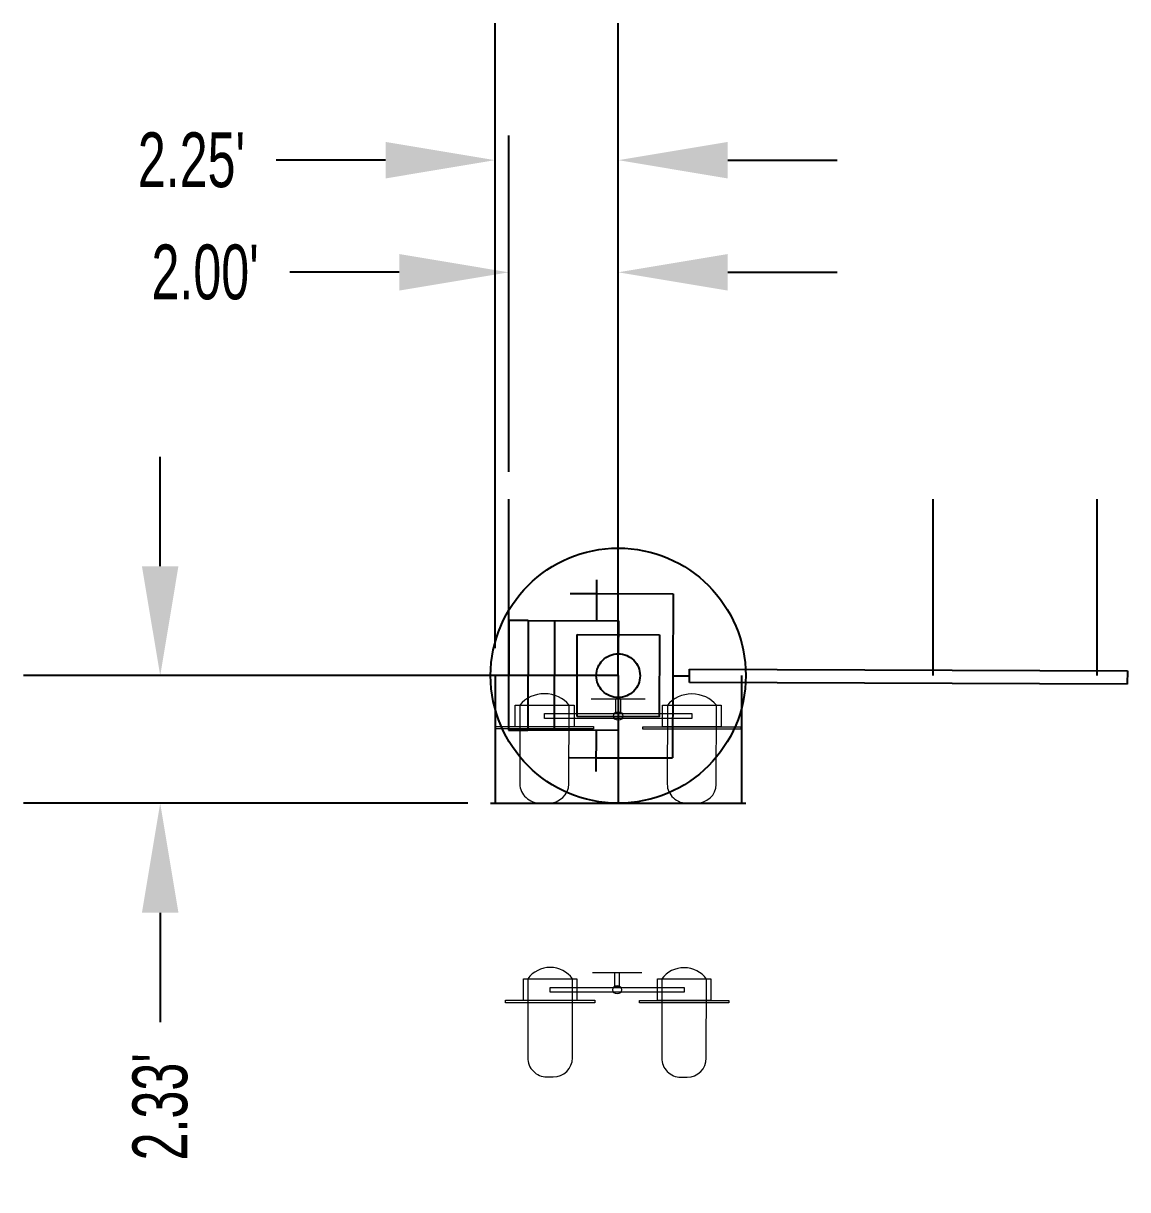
# Model space of a CAD drawing. Extents: x 6427214 to 6444634, y 1882940 to 1890436.
# Drawn here: x 6444373.26 to 6444393.43, y 1882939.95 to 1882961.26 of the extents above; entities that cross this region are included whole.
import ezdxf

# ---------------------------------------------------------------- set-up
doc = ezdxf.new("R2010")
doc.units = 0
doc.header["$LTSCALE"] = 20
doc.header["$MEASUREMENT"] = 0
doc.linetypes.add('0', pattern=[2, 1, 0, 1])
doc.layers.add('$NPLT', color=150, linetype='Continuous', plot=False)
doc.layers.add('00_GID_Gate Details', color=4, linetype='Continuous', lineweight=13)
doc.layers.add('ANNO-DIMS', color=7, linetype='Continuous')
doc.layers.add('C-GATE-PED ARM', color=2, linetype='0')
doc.styles.add('Arial Narrow', font='ARIALN.TTF', dxfattribs={"width": 0.8, "height": 1})
doc.dimstyles.new('DIM-20', dxfattribs={"dimscale": 20, "dimtxt": 1, "dimasz": 0.1, "dimexe": 0.125, "dimexo": 0.025, "dimgap": 0.03, "dimtad": 0, "dimzin": 0, "dimdsep": 46, "dimtxsty": 'Arial Narrow', "dimcen": 0.04, "dimclrd": 256, "dimclre": 256, "dimclrt": 256, "dimaunit": 1, "dimadec": 3, "dimazin": 2, "dimtfac": 1, "dimtofl": 0, "dimtmove": 0, "dimatfit": 3, "dimfxl": 1, "dimtfillclr": 256, "dimtolj": 1, "dimtzin": 0, "dimlwd": -1, "dimlwe": -1, "dimarcsym": 0})

# ---------------------------------------------------------------- blocks, each defined once
blk = doc.blocks.new('*U968')
for p, q in [((1.679, 2.815), (1.679, 2.065)), ((1.196, 2.565), (1.679, 2.565)), ((1.679, 2.565), (3.079, 2.565)), ((3.079, 2.565), (3.079, -0.435)), ((0.079, 2.065), (0.079, 0.065)), ((0.429, 2.065), (0.079, 2.065)), ((0.429, 2.065), (0.429, 0.065)), ((0.429, 2.065), (2.079, 2.065)), ((0.913, 2.065), (0.913, 0.065)), ((2.079, 2.065), (2.079, 1.465)), ((1.329, 0.315), (1.329, 1.815)), ((1.329, 1.815), (2.829, 1.815)), ((2.829, 1.815), (2.829, 0.315)), ((3.379, 1.187), (11.379, 1.187)), ((3.379, 0.942), (3.379, 1.187)), ((11.379, 1.187), (11.379, 0.942)), ((3.079, 1.065), (3.379, 1.065)), ((11.379, 0.942), (3.379, 0.942)), ((2.079, 0.665), (2.079, 0.065)), ((2.829, 0.315), (1.329, 0.315)), ((0.079, 0.065), (0.429, 0.065)), ((2.079, 0.065), (0.429, 0.065)), ((1.679, 0.065), (1.679, -0.685)), ((1.196, -0.435), (1.679, -0.435)), ((1.679, -0.435), (3.079, -0.435))]:
    blk.add_line(p, q)
blk.add_circle((2.079, 1.065), 0.4)
blk = doc.blocks.new('*D983')
at = {"layer": 'ANNO-DIMS', "transparency": 16777216}
for p, q in [((6444375.763, 1882951.34), (6444375.763, 1882953.34)), ((6444381.379, 1882949.34), (6444373.263, 1882949.34)), ((6444381.379, 1882947.01), (6444373.263, 1882947.01)), ((6444375.763, 1882945.01), (6444375.763, 1882943.01))]:
    blk.add_line(p, q, dxfattribs=at)
for points in [[(6444375.429, 1882951.34), (6444376.096, 1882951.34), (6444375.763, 1882949.34)], [(6444375.429, 1882945.01), (6444376.096, 1882945.01), (6444375.763, 1882947.01)]]:
    blk.add_solid(points, dxfattribs=at)
at = {"layer": 'Defpoints', "color": 0, "transparency": 16777216}
for p in [(6444381.879, 1882949.34), (6444375.763, 1882947.01), (6444381.879, 1882947.01)]:
    blk.add_point(p, dxfattribs=at)
at = {"layer": 'ANNO-DIMS', "transparency": 16777216, "insert": (6444375.763, 1882941.465), "char_height": 1, "attachment_point": 5, "rotation": 90, "style": 'Arial Narrow'}
blk.add_mtext("\\A1;2.33'", dxfattribs=at)
blk = doc.blocks.new('*D984')
at = {"layer": 'ANNO-DIMS', "transparency": 16777216}
for p, q in [((6444381.879, 1882949.84), (6444381.879, 1882961.257)), ((6444384.129, 1882949.84), (6444384.129, 1882961.257)), ((6444379.879, 1882958.757), (6444377.879, 1882958.757)), ((6444386.129, 1882958.757), (6444388.129, 1882958.757))]:
    blk.add_line(p, q, dxfattribs=at)
for points in [[(6444379.879, 1882959.09), (6444379.879, 1882958.423), (6444381.879, 1882958.757)], [(6444386.129, 1882959.09), (6444386.129, 1882958.423), (6444384.129, 1882958.757)]]:
    blk.add_solid(points, dxfattribs=at)
at = {"layer": 'Defpoints', "color": 0, "transparency": 16777216}
for p in [(6444381.879, 1882958.757), (6444381.879, 1882949.34), (6444384.129, 1882949.34)]:
    blk.add_point(p, dxfattribs=at)
at = {"layer": 'ANNO-DIMS', "transparency": 16777216, "insert": (6444376.334, 1882958.757), "char_height": 1, "attachment_point": 5, "style": 'Arial Narrow'}
blk.add_mtext("\\A1;2.25'", dxfattribs=at)
blk = doc.blocks.new('*D985')
at = {"layer": 'ANNO-DIMS', "transparency": 16777216}
for p, q in [((6444382.129, 1882953.063), (6444382.129, 1882959.208)), ((6444384.129, 1882949.84), (6444384.129, 1882959.208)), ((6444380.129, 1882956.708), (6444378.129, 1882956.708)), ((6444386.129, 1882956.708), (6444388.129, 1882956.708))]:
    blk.add_line(p, q, dxfattribs=at)
for points in [[(6444380.129, 1882957.042), (6444380.129, 1882956.375), (6444382.129, 1882956.708)], [(6444386.129, 1882957.042), (6444386.129, 1882956.375), (6444384.129, 1882956.708)]]:
    blk.add_solid(points, dxfattribs=at)
at = {"layer": 'Defpoints', "color": 0, "transparency": 16777216}
for p in [(6444382.129, 1882956.708), (6444382.129, 1882952.563), (6444384.129, 1882949.34)]:
    blk.add_point(p, dxfattribs=at)
at = {"layer": 'ANNO-DIMS', "transparency": 16777216, "insert": (6444376.584, 1882956.708), "char_height": 1, "attachment_point": 5, "style": 'Arial Narrow'}
blk.add_mtext("\\A1;2.00'", dxfattribs=at)
blk = doc.blocks.new('A$Cabb8c628')
at = {"layer": '00_GID_Gate Details'}
for points in [[(-1.631, 0.201), (-1.633, -1.243, 0.414235), (-1.284, -1.593), (-1.169, -1.593, 0.41414), (-0.818, -1.244), (-0.815, 0.199, 0.509158)], [(0.816, 0.196), (0.814, -1.247, 0.414235), (1.163, -1.598), (1.278, -1.598, 0.41414), (1.629, -1.249), (1.631, 0.195, 0.509158)]]:
    blk.add_lwpolyline(points, format="xyb", close=True, dxfattribs=at)
for points in [[(-1.712, 0.201), (-0.734, 0.201), (-0.734, -0.195), (-1.712, -0.195)], [(-0.042, 0.313), (0.038, 0.313), (0.038, 0.061), (-0.042, 0.061)], [(0.735, 0.196), (1.712, 0.196), (1.712, -0.2), (0.735, -0.2)], [(-1.223, 0.044), (1.223, 0.044), (1.223, -0.043), (-1.223, -0.043)], [(-2.039, -0.193), (-0.408, -0.193), (-0.408, -0.237), (-2.039, -0.237)], [(0.408, -0.197), (2.038, -0.197), (2.038, -0.241), (0.408, -0.241)]]:
    blk.add_lwpolyline(points, close=True, dxfattribs=at)
blk.add_lwpolyline([(-0.449, 0.315), (0.448, 0.313)], dxfattribs=at)
blk.add_circle((0, 0), 0.0779, dxfattribs=at)

msp = doc.modelspace()

# ---------------------------------------------------------------- linework, layer by layer
at = {"layer": '$NPLT', "flags": 128}
for points in [[(6444382.129, 1882949.34), (6444382.129, 1882952.563)], [(6444384.129, 1882949.34), (6444384.129, 1882952.563)], [(6444389.879, 1882949.34), (6444389.879, 1882952.563)], [(6444392.879, 1882949.34), (6444392.879, 1882952.563)], [(6444384.129, 1882949.34), (6444377.52, 1882949.34)], [(6444381.879, 1882949.34), (6444381.879, 1882947.01)], [(6444384.129, 1882949.34), (6444384.129, 1882947.01)], [(6444386.379, 1882949.34), (6444386.379, 1882947.01)], [(6444381.799, 1882947.01), (6444386.459, 1882947.01)]]:
    msp.add_lwpolyline(points, dxfattribs=at)
at = {"layer": '$NPLT'}
msp.add_circle((6444384.129, 1882949.34), 2.33, dxfattribs=at)
at = {"layer": '00_GID_Gate Details'}
for points in [[(6444382.479, 1882943.803), (6444382.476, 1882942.36, 0.414235), (6444382.826, 1882942.01), (6444382.941, 1882942.009, 0.41414), (6444383.292, 1882942.359), (6444383.294, 1882943.802, 0.509158)], [(6444384.926, 1882943.799), (6444384.923, 1882942.356, 0.414235), (6444385.273, 1882942.005), (6444385.388, 1882942.005, 0.41414), (6444385.738, 1882942.354), (6444385.741, 1882943.797, 0.509158)]]:
    msp.add_lwpolyline(points, format="xyb", close=True, dxfattribs=at)
for points in [[(6444382.397, 1882943.803), (6444383.375, 1882943.803), (6444383.375, 1882943.408), (6444382.397, 1882943.408)], [(6444384.067, 1882943.916), (6444384.148, 1882943.916), (6444384.148, 1882943.664), (6444384.067, 1882943.664)], [(6444384.844, 1882943.799), (6444385.822, 1882943.799), (6444385.822, 1882943.403), (6444384.844, 1882943.403)], [(6444382.886, 1882943.646), (6444385.333, 1882943.646), (6444385.333, 1882943.56), (6444382.886, 1882943.56)], [(6444382.071, 1882943.41), (6444383.701, 1882943.41), (6444383.701, 1882943.366), (6444382.071, 1882943.366)], [(6444384.517, 1882943.406), (6444386.148, 1882943.406), (6444386.148, 1882943.362), (6444384.517, 1882943.362)]]:
    msp.add_lwpolyline(points, close=True, dxfattribs=at)
msp.add_lwpolyline([(6444383.66, 1882943.917), (6444384.558, 1882943.916)], dxfattribs=at)
msp.add_circle((6444384.11, 1882943.603), 0.0779, dxfattribs=at)

# ---------------------------------------------------------------- block references
at = {"layer": '00_GID_Gate Details', "xscale": 1.1}
msp.add_blockref('A$Cabb8c628', (6444384.129, 1882948.603), dxfattribs=at)
at = {"layer": 'C-GATE-PED ARM', "rotation": 359.8030114496046}
msp.add_blockref('*U968', (6444382.046, 1882948.282), dxfattribs=at)

# ---------------------------------------------------------------- dimensions: what is measured, and where the dimension line sits
at = {"layer": 'ANNO-DIMS'}
for base, p2, picture, middle in [((6444381.879, 1882958.757), (6444381.879, 1882949.34), '*D984', (6444376.334, 1882958.757)), ((6444382.129, 1882956.708), (6444382.129, 1882952.563), '*D985', (6444376.584, 1882956.708))]:
    dim = msp.add_linear_dim(base=base, p1=(6444384.129, 1882949.34), p2=p2, dimstyle='DIM-20', override={"dimpost": "'"}, dxfattribs=at)
    dim.commit()
    dim.dimension.update_dxf_attribs({"geometry": picture, "text_midpoint": middle})
dim = msp.add_linear_dim(base=(6444375.763, 1882947.01), p1=(6444381.879, 1882949.34), p2=(6444381.879, 1882947.01), angle=90, dimstyle='DIM-20', override={"dimpost": "'"}, dxfattribs=at)
dim.commit()
dim.dimension.update_dxf_attribs({"geometry": '*D983', "text_midpoint": (6444375.763, 1882941.465)})

doc.saveas('drawing.dxf')
